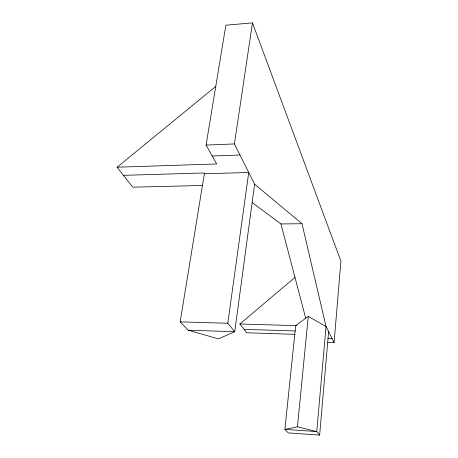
<?xml version="1.0" encoding="UTF-8"?>
<svg xmlns="http://www.w3.org/2000/svg" width="458" height="458" viewBox="0 0 458 458"><rect width="100%" height="100%" fill="white"/><g stroke="black" fill="none" stroke-linecap="round" stroke-linejoin="round"><path stroke-width="0.69" d="M327.842 342.338L334.094 342.555L340.907 261.163L252.467 22.9L225.857 25.196L206.083 145.077L216.697 163.964L117.093 167.216L132.723 187.173L202.688 185.467M334.094 342.555L326.044 326.514L308.274 316.369L295.685 325.627L284.893 429.392L288.317 432.907L319.632 435.1L328.626 331.666M319.632 435.1L316.741 431.579L284.893 429.392L297.442 426.827L308.274 316.369M252.467 22.9L234.41 143.938L254.619 184.196L234.742 331.712L218.443 338.897L188.284 330.207L180.166 321.871L204.348 173.771L203.873 172.981L123.448 175.34M188.284 330.207L234.742 331.712L227.803 323.256L248.74 172.483L204.348 173.771M295.021 334.34L246.736 332.766L239.866 323.989L294.986 277.371M117.093 167.216L215.936 86.276M297.065 325.283L295.685 325.627L239.866 323.989M206.083 145.077L234.41 143.938M212.22 155.995L239.963 154.999M252.358 202.659L280.926 223.939L302.005 223.744L326.044 326.514L316.741 431.579L297.442 426.827M180.166 321.871L227.803 323.256M244.062 329.354L295.399 330.957M327.876 338.445L332.102 338.588M254.619 184.196L302.005 223.744M280.926 223.939L305.715 318.253"/></g></svg>
